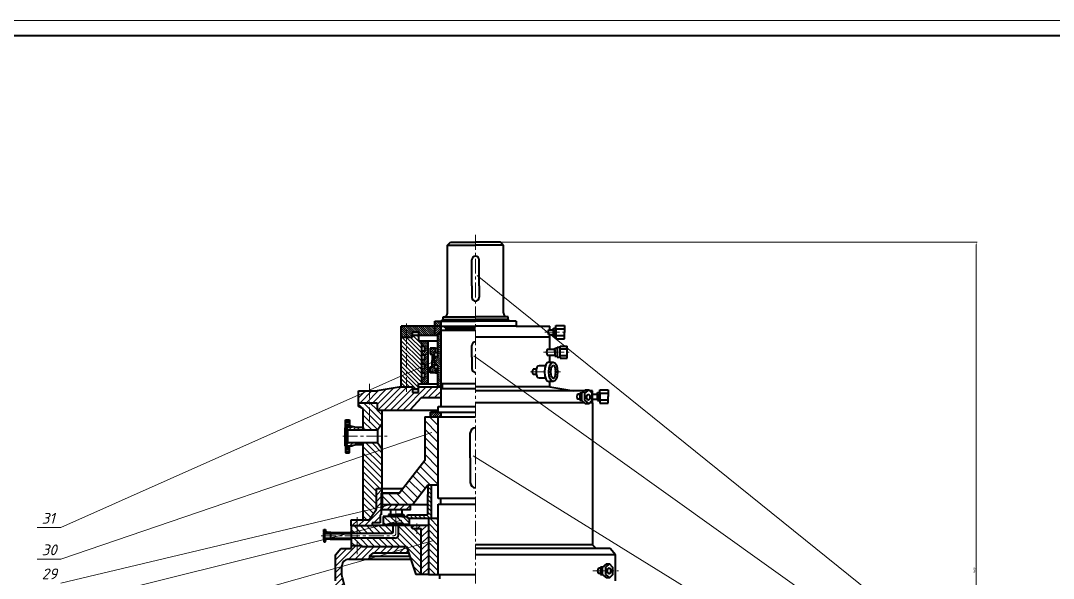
# Model space of a CAD drawing. Header units: millimetres. Extents: x 2879 to 23223, y -3142 to 6314.
# Drawn here: x 4223 to 6426, y 5124 to 6314 of the extents above; entities that cross this region are included whole.
import ezdxf

# ---------------------------------------------------------------- set-up
doc = ezdxf.new("R2010")
doc.units = ezdxf.units.MM
doc.linetypes.add('осевая', pattern=[50.8, 31.75, -6.35, 6.35, -6.35])
doc.layers.get('0').update_dxf_attribs({"lineweight": 40})
doc.layers.add('Оси', color=7, linetype='осевая', lineweight=20)
doc.layers.add('штриховка', color=7, linetype='Continuous', lineweight=20)
doc.styles.add('ADRF1', font='isocpeur.ttf', dxfattribs={"oblique": 15})
doc.styles.add('Размеры', font='isocpeur.ttf', dxfattribs={"oblique": 15})
doc.dimstyles.new('гост', dxfattribs={"dimtxt": 4, "dimasz": 5, "dimexe": 2, "dimexo": 0, "dimgap": 2, "dimtad": 1, "dimtoh": 1, "dimdec": 1, "dimlfac": 10, "dimtxsty": 'ADRF1', "dimcen": 2.5, "dimadec": 0, "dimazin": 0, "dimtfac": 1, "dimtdec": 1, "dimtmove": 0, "dimatfit": 3, "dimfxl": 1, "dimlwd": 20, "dimlwe": 20, "dimarcsym": 0})
pattern_1 = [(45, (1026.5905, 101.729), (-2.245064, 2.245064), [])]
pattern_2 = [(135, (1026.5905, 101.729), (-2.245064, -2.245064), [])]
pattern_3 = [(46, (1026.5905, 101.729), (-2.2839039, 2.2055403), [])]
pattern_4 = [(135, (1026.59, 0), (-6.735192, -6.735192), [])]
pattern_5 = [(45, (1026.59, 0), (-6.735192, 6.735192), [])]
pattern_6 = [(135, (1026.5905, 0), (-4.490128, -4.490128), [])]

# ---------------------------------------------------------------- blocks, each defined once
blk = doc.blocks.new('*D4')
at = {"layer": 'Defpoints', "color": 0, "transparency": 16777216}
for p in [(5193, 5841.2), (6261.2, 5841.2), (5787.6, 4440.7)]:
    blk.add_point(p, dxfattribs=at)
at = {"layer": 'штриховка', "color": 0, "linetype": 'Continuous', "lineweight": 20, "transparency": 16777216}
for p, q in [((5193, 5841.2), (6263.2, 5841.2)), ((6261.2, 4445.7), (6261.2, 5836.2)), ((5787.6, 4440.7), (6263.2, 4440.7))]:
    blk.add_line(p, q, dxfattribs=at)
at = {"layer": 'штриховка', "color": 0, "transparency": 16777216}
for points in [[(6260.4, 5836.2), (6262, 5836.2), (6261.2, 5841.2)], [(6260.4, 4445.7), (6262, 4445.7), (6261.2, 4440.7)]]:
    blk.add_solid(points, dxfattribs=at)
at = {"layer": 'штриховка', "color": 0, "transparency": 16777216, "insert": (6257.2, 5140.9), "char_height": 4, "attachment_point": 5, "rotation": 90, "style": 'ADRF1'}
blk.add_mtext('1400', dxfattribs=at)

msp = doc.modelspace()

# ---------------------------------------------------------------- hatches: boundary and pattern name
h = msp.add_hatch(color=256)
h.dxf.hatch_style = 1
h.paths.add_polyline_path([(5071.281, 5642.757), (5071.281, 5650.27), (5058.615, 5650.27), (5058.615, 5642.757)])
h.paths.add_polyline_path([(5058.615, 5528.169), (5058.615, 5520.656), (5071.281, 5520.656), (5071.281, 5528.169)])
at = {"layer": 'штриховка'}
h = msp.add_hatch(dxfattribs=at)
h.set_pattern_fill('ANSI31', color=256, angle=90)
h.set_pattern_definition(pattern_2)
h.paths.add_polyline_path([(5058.615, 5638.463), (5058.615, 5650.27), (5071.281, 5650.27), (5071.281, 5642.757), (5106.306, 5642.757), (5106.306, 5662.277), (5034.435, 5662.277), (5034.435, 5638.463)])
h = msp.add_hatch(dxfattribs=at)
h.set_pattern_fill('ANSI31', color=256, angle=90)
h.set_pattern_definition(pattern_2)
h.paths.add_polyline_path([(5119.582, 5672.532), (5106.306, 5672.532), (5106.306, 5662.277), (5119.582, 5662.277)])
h = msp.add_hatch(dxfattribs=at)
h.set_pattern_fill('ANSI31', color=256)
h.set_pattern_definition(pattern_1)
h.paths.add_polyline_path([(5119.582, 5662.277), (5106.306, 5662.277), (5106.306, 5642.757), (5112.804, 5642.757), (5112.804, 5645.016), (5119.582, 5650.334), (5119.582, 5653.29)])
h = msp.add_hatch(dxfattribs=at)
h.set_pattern_fill('ANSI31', color=256, scale=2, angle=90)
h.set_pattern_definition([(135, (1026.5905, 101.729), (-4.490128, -4.490128), [])])
h.paths.add_polyline_path([(5034.435, 5532.463), (5058.615, 5532.463), (5058.615, 5528.169), (5071.281, 5528.169), (5071.281, 5532.463), (5071.281, 5539.29), (5077.435, 5539.29), (5077.435, 5630.929), (5071.281, 5630.929), (5071.281, 5638.463), (5071.281, 5642.757), (5058.615, 5642.757), (5058.615, 5638.463), (5034.435, 5638.463)])
h = msp.add_hatch(dxfattribs=at)
h.set_pattern_fill('ANSI31', color=256, angle=90)
h.set_pattern_definition(pattern_2)
h.paths.add_polyline_path([(5119.582, 5645.016), (5112.804, 5645.016), (5112.804, 5597.657), (5105.516, 5597.657), (5105.516, 5588.74), (5105.516, 5579.822), (5112.804, 5579.822), (5112.804, 5532.463), (5119.582, 5532.463), (5119.561, 5539.29), (5119.582, 5539.29)])
h = msp.add_hatch(dxfattribs=at)
h.set_pattern_fill('ANSI31', color=256, angle=1)
h.set_pattern_definition(pattern_3)
h.paths.add_polyline_path([(5085.034, 5618.79), (5085.034, 5609.547), (5077.435, 5609.547), (5077.435, 5600.557), (5085.034, 5600.557), (5085.034, 5591.313), (5077.435, 5591.313), (5077.435, 5581.108), (5085.034, 5581.108), (5085.034, 5571.865), (5077.435, 5571.865), (5077.435, 5562.017), (5085.034, 5562.017), (5085.034, 5552.774), (5077.435, 5552.774), (5077.435, 5539.29), (5091.271, 5539.29), (5091.271, 5630.929), (5077.435, 5630.929), (5077.435, 5618.79)])
h = msp.add_hatch(dxfattribs=at)
h.set_pattern_fill('ANSI31', color=256, angle=1)
h.set_pattern_definition(pattern_3)
h.paths.add_polyline_path([(5105.516, 5605.887), (5107.372, 5605.887), (5107.372, 5615.102), (5095.996, 5615.102), (5095.996, 5602.245), (5100.818, 5602.245), (5100.818, 5588.74), (5100.818, 5575.235), (5095.996, 5575.235), (5095.996, 5562.378), (5107.372, 5562.378), (5107.372, 5571.593), (5105.516, 5571.593), (5105.516, 5579.822), (5105.516, 5588.74)])
h = msp.add_hatch(dxfattribs=at)
h.set_pattern_fill('ANSI31', color=256, scale=3)
h.paths.add_polyline_path([(5077.116, 5509.224), (5119.582, 5509.224), (5119.582, 5532.463), (5071.281, 5532.463), (5071.281, 5520.656), (5058.615, 5520.656), (5058.615, 5532.463), (5034.435, 5532.463), (4983.386, 5523.963), (4967.096, 5523.963), (4967.096, 5498.963), (4982.871, 5498.963), (4982.871, 5492.204), (4982.871, 5483.209), (5052.745, 5483.209)])
h.paths.add_polyline_path([(4967.096, 5523.963), (4962.778, 5523.963), (4943.435, 5515.36), (4943.435, 5498.963), (4961.576, 5498.963), (4967.096, 5498.963)])
h.paths.add_polyline_path([(4962.778, 5523.963), (4943.435, 5523.963), (4943.435, 5515.36)], flags=17)
h = msp.add_hatch(dxfattribs=at)
h.set_pattern_fill('ANSI31', color=256, scale=3, angle=90)
h.paths.add_polyline_path([(4994.042, 5399.508), (4953.609, 5385.716), (4953.609, 5267.365), (4981.626, 5274.008), (4981.626, 5315.893), (4994.042, 5315.893)])
h.paths.add_polyline_path([(4981.626, 5272.076), (4981.626, 5274.008), (4953.609, 5267.365), (4953.609, 5249.506), (4966.257, 5249.506)])
h.paths.add_polyline_path([(4983.641, 5413.769), (4953.609, 5413.769), (4953.604, 5413.769), (4953.609, 5408.882), (4953.609, 5385.716), (4994.042, 5399.508), (4994.042, 5399.551)])
h.paths.add_polyline_path([(4994.042, 5455.193), (4994.042, 5483.209), (4982.871, 5483.209), (4982.871, 5492.204), (4982.871, 5498.963), (4961.576, 5498.963), (4943.435, 5498.963), (4943.435, 5490.75), (4953.609, 5486.046), (4953.609, 5445.787), (4953.609, 5440.907), (4983.592, 5440.907)])
h = msp.add_hatch(dxfattribs=at)
h.set_pattern_fill('ANSI31', color=256, scale=4, angle=90)
h.set_pattern_definition([(135, (1026.59, 0), (-8.980256, -8.980256), [])])
h.paths.add_polyline_path([(5091.446, 5322.778), (5101.902, 5322.778), (5113.607, 5322.778), (5113.607, 5468.614), (5084.946, 5468.614), (5084.946, 5381.458), (5080.848, 5381.458), (5080.848, 5375.714), (5084.946, 5375.714), (5030.092, 5305.157), (4994.042, 5305.157), (4994.042, 5281.647), (5059.469, 5281.647)])
h = msp.add_hatch(dxfattribs=at)
h.set_pattern_fill('ANSI31', color=256)
h.set_pattern_definition(pattern_1)
h.paths.add_polyline_path([(5113.607, 5468.614), (5119.885, 5468.614), (5119.885, 5478.615), (5097.084, 5478.615), (5097.084, 5468.614)])
h = msp.add_hatch(dxfattribs=at)
h.set_pattern_fill('ANSI31', color=256, scale=2)
h.set_pattern_definition([(45, (1026.5905, 0), (-4.490128, 4.490128), [])])
h.paths.add_polyline_path([(4953.609, 5443.347), (4952.078, 5445.787), (4951.667, 5445.787), (4938.07, 5445.787), (4930.821, 5447.729), (4914.762, 5447.729), (4914.762, 5445.204), (4917.87, 5445.204), (4917.87, 5442.873), (4920.589, 5442.873), (4920.589, 5440.931), (4953.609, 5440.907)])
h.paths.add_polyline_path([(4953.608, 5410.421), (4953.604, 5413.769), (4920.589, 5413.738), (4920.589, 5411.796), (4917.87, 5411.796), (4917.87, 5409.465), (4914.762, 5409.465), (4914.762, 5406.94), (4930.821, 5406.94), (4938.07, 5408.882), (4952.292, 5408.882)])
h.paths.add_polyline_path([(4924.28, 5405.969), (4915.733, 5405.969), (4915.733, 5402.667), (4924.28, 5402.667)])
h.paths.add_polyline_path([(4924.28, 5395.674), (4915.733, 5395.674), (4915.733, 5392.372), (4924.28, 5392.372)])
h.paths.add_polyline_path([(4930.821, 5406.94), (4914.762, 5406.94), (4915.733, 5405.969), (4927.197, 5405.969)])
h.paths.add_polyline_path([(4927.197, 5448.7), (4915.733, 5448.7), (4914.762, 5447.729), (4930.821, 5447.729)])
h.paths.add_polyline_path([(4924.28, 5452.002), (4915.733, 5452.002), (4915.733, 5449.059), (4916.092, 5448.7), (4924.28, 5448.7)])
h.paths.add_polyline_path([(4924.28, 5462.297), (4915.733, 5462.297), (4915.733, 5459.387), (4916.126, 5458.995), (4924.28, 5458.995)])
h = msp.add_hatch(dxfattribs=at)
h.set_pattern_fill('ANSI31', color=256, scale=3)
h.set_pattern_definition(pattern_5)
h.paths.add_polyline_path([(4989.921, 5259.59), (4991.97, 5259.59), (4991.97, 5306.609), (4994.042, 5306.609), (4994.042, 5315.893), (4981.626, 5315.893), (4981.626, 5272.076), (4966.257, 5249.506), (4940.646, 5249.506), (4940.646, 5236.266), (4946.747, 5236.266), (4972.279, 5236.266), (4972.279, 5242.941), (4989.921, 5242.941)])
h.paths.add_polyline_path([(4940.646, 5249.506), (4927.893, 5249.506), (4927.893, 5236.266), (4940.646, 5236.266)])
h = msp.add_hatch(dxfattribs=at)
h.set_pattern_fill('ANSI31', color=256, scale=2, angle=90)
h.set_pattern_definition(pattern_6)
h.paths.add_polyline_path([(5091.446, 5259.514), (5047.942, 5259.514), (5047.942, 5252.599), (5099.15, 5252.599), (5099.15, 5322.778), (5091.446, 5322.778), (5091.446, 5303.293)])
h = msp.add_hatch(dxfattribs=at)
h.set_pattern_fill('ANSI31', color=256, scale=3)
h.set_pattern_definition(pattern_5)
h.paths.add_polyline_path([(5053.44, 5270.254), (5053.44, 5281.647), (4994.042, 5281.647), (4994.042, 5270.254)])
h = msp.add_hatch(dxfattribs=at)
h.set_pattern_fill('ANSI31', color=256, scale=3, angle=90)
h.set_pattern_definition(pattern_4)
h.paths.add_polyline_path([(5051.345, 5252.599), (5047.942, 5252.599), (5047.942, 5256.336), (5039.812, 5256.336), (5035.945, 5256.336), (5023.741, 5256.336), (5011.538, 5256.336), (5007.67, 5256.336), (4996.138, 5256.336), (4996.138, 5239.209), (5011.176, 5239.209), (5011.176, 5241.045), (5023.741, 5241.045), (5036.306, 5241.045), (5036.306, 5239.209), (5051.345, 5239.209)])
h = msp.add_hatch(dxfattribs=at)
h.set_pattern_fill('ANSI31', color=256, scale=3, angle=90)
h.set_pattern_definition(pattern_4)
h.paths.add_polyline_path([(5113.607, 5252.599), (5099.15, 5252.599), (5092.557, 5252.599), (5092.557, 5132.599), (5113.607, 5132.599)])
h = msp.add_hatch(dxfattribs=at)
h.set_pattern_fill('ANSI31', color=256)
h.set_pattern_definition([(45, (1026.5905, 0), (-2.245064, 2.245064), [])])
h.paths.add_polyline_path([(4875.359, 5222.94), (4869.256, 5222.94), (4869.256, 5221.981), (4870.437, 5221.981), (4870.437, 5221.095), (4871.471, 5221.095), (4871.471, 5220.357), (4883.699, 5220.348), (4883.279, 5222.202), (4878.113, 5222.202)])
h.paths.add_polyline_path([(4872.873, 5224.564), (4869.625, 5224.564), (4869.625, 5223.446), (4869.762, 5223.309), (4872.873, 5223.309)])
h.paths.add_polyline_path([(4872.873, 5228.476), (4869.625, 5228.476), (4869.625, 5227.37), (4869.775, 5227.221), (4872.873, 5227.221)])
h.paths.add_polyline_path([(4873.981, 5223.309), (4869.625, 5223.309), (4869.256, 5222.94), (4875.359, 5222.94)])
h.paths.add_polyline_path([(4883.639, 5210.036), (4871.471, 5210.025), (4871.471, 5209.287), (4870.437, 5209.287), (4870.437, 5208.401), (4869.256, 5208.401), (4869.256, 5207.442), (4875.359, 5207.442), (4878.113, 5208.18), (4883.279, 5208.18)])
h.paths.add_polyline_path([(4875.359, 5207.442), (4869.256, 5207.442), (4869.625, 5207.073), (4873.981, 5207.073)])
h.paths.add_polyline_path([(4872.873, 5207.073), (4869.625, 5207.073), (4869.625, 5205.818), (4872.873, 5205.818)])
h.paths.add_polyline_path([(4872.873, 5203.161), (4869.625, 5203.161), (4869.625, 5201.906), (4872.873, 5201.906)])
h = msp.add_hatch(color=256, dxfattribs=at)
h.dxf.hatch_style = 1
h.paths.add_polyline_path([(4884.017, 5222.202), (4883.279, 5222.202), (4883.699, 5220.348), (4884.017, 5220.348)])
h.paths.add_polyline_path([(4884.017, 5210.036), (4883.639, 5210.036), (4883.279, 5208.18), (4884.017, 5208.18)])
h.paths.add_polyline_path([(4927.893, 5223.249), (4927.183, 5222.202), (4927.893, 5221.326)])
h.paths.add_polyline_path([(4927.893, 5208.884), (4927.418, 5208.18), (4927.893, 5207.398)])
h = msp.add_hatch(dxfattribs=at)
h.set_pattern_fill('ANSI31', color=256, scale=2, angle=90)
h.set_pattern_definition(pattern_6)
h.paths.add_polyline_path([(4927.893, 5221.326), (4927.183, 5222.202), (4884.017, 5222.202), (4884.017, 5221.095), (4884.017, 5220.348), (4927.893, 5220.348)])
h.paths.add_polyline_path([(4927.893, 5210.036), (4884.017, 5210.036), (4884.017, 5208.18), (4927.418, 5208.18), (4927.893, 5208.884)])
h = msp.add_hatch(dxfattribs=at)
h.set_pattern_fill('ANSI31', color=256, scale=3, angle=90)
edge = h.paths.add_edge_path()
edge.add_line((5077.372, 5230.781), (5058.43, 5230.781))
edge.add_line((5058.43, 5230.781), (5058.43, 5232.365))
edge.add_line((5058.43, 5232.365), (5056.751, 5232.365))
edge.add_line((5056.751, 5232.365), (5056.751, 5237.908))
edge.add_line((5056.751, 5237.908), (5053.44, 5237.908))
edge.add_line((5053.44, 5237.908), (5028.776, 5237.908))
edge.add_line((5028.776, 5237.908), (5028.776, 5217.036))
edge.add_arc((5021.776, 5217.036), 7, -90, 0, ccw=False)
edge.add_line((5021.776, 5210.036), (4940.646, 5210.036))
edge.add_line((4940.646, 5210.036), (4940.646, 5194.144))
edge.add_line((4940.646, 5194.144), (4950.57, 5194.144))
edge.add_line((4950.57, 5194.144), (4950.57, 5192.45))
edge.add_line((4950.57, 5192.45), (5045.624, 5192.45))
edge.add_line((5045.624, 5192.45), (5046.715, 5189.21))
edge.add_line((5046.715, 5189.21), (5077.372, 5197.88))
edge.add_line((5077.372, 5197.88), (5077.372, 5230.781))
h.paths.add_polyline_path([(5077.372, 5197.88), (5046.715, 5189.21), (5065.784, 5132.599), (5077.372, 5132.599)])
h.paths.add_polyline_path([(4940.646, 5210.036), (4927.893, 5210.036), (4927.893, 5194.144), (4940.646, 5194.144)])
h.paths.add_polyline_path([(4940.646, 5236.266), (4927.893, 5236.266), (4927.893, 5221.799), (4940.646, 5224.971)])
edge = h.paths.add_edge_path(flags=17)
edge.add_line((5017.565, 5237.908), (4992.662, 5237.908))
edge.add_line((4992.662, 5237.908), (4940.646, 5224.971))
edge.add_line((4940.646, 5224.971), (4940.646, 5220.348))
edge.add_line((4940.646, 5220.348), (5014.565, 5220.348))
edge.add_arc((5014.565, 5223.348), 3, 270, 360)
edge.add_line((5017.565, 5223.348), (5017.565, 5237.908))
h.paths.add_polyline_path([(4992.662, 5237.908), (4972.279, 5237.908), (4972.279, 5236.266), (4946.747, 5236.266), (4940.646, 5236.266), (4940.646, 5224.971)], flags=16)
h.paths.add_polyline_path([(4940.646, 5224.971), (4927.893, 5221.799), (4927.893, 5220.348), (4940.646, 5220.348)])
h = msp.add_hatch(dxfattribs=at)
h.set_pattern_fill('ANSI31', color=256, scale=3)
h.paths.add_polyline_path([(5092.557, 5237.908), (5056.751, 5237.908), (5056.751, 5232.365), (5058.43, 5232.365), (5058.43, 5230.781), (5077.372, 5230.781), (5077.372, 5197.88), (5092.557, 5202.175)])
h.paths.add_polyline_path([(5092.557, 5202.175), (5077.372, 5197.88), (5077.372, 5132.599), (5083.659, 5132.599), (5092.557, 5132.599)])
h = msp.add_hatch(dxfattribs=at)
h.set_pattern_fill('ANSI31', color=256, scale=3)
h.paths.add_polyline_path([(5046.715, 5189.21), (5045.624, 5192.45), (4950.57, 5192.45), (4950.57, 5194.144), (4927.893, 5194.144), (4927.893, 5188.234), (4905.681, 5188.234), (4894.435, 5174.671), (4894.435, 5146.146), (4907.84, 5149.937), (4907.84, 5151.093, -0.41421356), (4921.84, 5165.093), (4952.916, 5165.093), (4961.433, 5165.093), (4966.576, 5166.547), (4966.576, 5171.787), (4975.452, 5179.12), (5011.034, 5179.12)])
h.paths.add_polyline_path([(5046.715, 5189.21), (5011.034, 5179.12), (5050.114, 5179.12)])
edge = h.paths.add_edge_path()
edge.add_spline(control_points=[(4913.186, 5108.795), (4911.404, 5116.368), (4907.84, 5123.734), (4907.84, 5131.513)], knot_values=[0, 0, 0, 0, 23.33829292, 23.33829292, 23.33829292, 23.33829292], degree=3, periodic=0)
edge.add_line((4907.84, 5131.513), (4907.84, 5149.937))
edge.add_line((4907.84, 5149.937), (4894.435, 5146.146))
edge.add_line((4894.435, 5146.146), (4894.435, 5119.234))
edge.add_line((4894.435, 5119.234), (4894.435, 5097.632))
edge.add_line((4894.435, 5097.632), (4904.239, 5097.632))
edge.add_line((4904.239, 5097.632), (4904.239, 5086.181))
edge.add_line((4904.239, 5086.181), (4894.435, 5086.181))
edge.add_line((4894.435, 5086.181), (4894.435, 5075.311))
edge.add_line((4894.435, 5075.311), (4904.239, 5075.311))
edge.add_line((4904.239, 5075.311), (4904.239, 5063.86))
edge.add_line((4904.239, 5063.86), (4894.435, 5063.86))
edge.add_line((4894.435, 5063.86), (4894.435, 5053.507))
edge.add_line((4894.435, 5053.507), (4904.239, 5053.507))
edge.add_line((4904.239, 5053.507), (4904.239, 5042.055))
edge.add_line((4904.239, 5042.055), (4894.435, 5042.055))
edge.add_line((4894.435, 5042.055), (4894.435, 5030.203))
edge.add_line((4894.435, 5030.203), (4904.239, 5030.203))
edge.add_line((4904.239, 5030.203), (4904.239, 5018.751))
edge.add_line((4904.239, 5018.751), (4894.435, 5018.751))
edge.add_line((4894.435, 5018.751), (4894.435, 5005.955))
edge.add_line((4894.435, 5005.955), (4904.239, 5005.955))
edge.add_line((4904.239, 5005.955), (4904.239, 4994.503))
edge.add_line((4904.239, 4994.503), (4894.435, 4991.743))
edge.add_line((4894.435, 4991.743), (4894.435, 4982.104))
edge.add_line((4894.435, 4982.104), (4904.239, 4982.104))
edge.add_line((4904.239, 4982.104), (4904.239, 4970.653))
edge.add_line((4904.239, 4970.653), (4894.435, 4970.653))
edge.add_line((4894.435, 4970.653), (4894.435, 4960.639))
edge.add_line((4894.435, 4960.639), (4904.239, 4960.639))
edge.add_line((4904.239, 4960.639), (4904.239, 4949.187))
edge.add_line((4904.239, 4949.187), (4894.435, 4949.187))
edge.add_line((4894.435, 4949.187), (4894.435, 4937.981))
edge.add_line((4894.435, 4937.981), (4904.239, 4937.981))
edge.add_line((4904.239, 4937.981), (4904.239, 4926.529))
edge.add_line((4904.239, 4926.529), (4894.435, 4926.529))
edge.add_line((4894.435, 4926.529), (4894.435, 4917.07))
edge.add_line((4894.435, 4917.07), (4904.239, 4917.07))
edge.add_line((4904.239, 4917.07), (4904.239, 4905.619))
edge.add_line((4904.239, 4905.619), (4894.435, 4905.619))
edge.add_line((4894.435, 4905.619), (4894.435, 4899.226))
edge.add_line((4894.435, 4899.226), (4913.186, 4903.254))
edge.add_line((4913.186, 4903.254), (4913.186, 5108.795))
h.paths.add_polyline_path([(4904.239, 4994.503), (4894.435, 4994.503), (4894.435, 4991.743)], flags=17)
h.paths.add_polyline_path([(4868.137, 4890.234), (4852.568, 4890.234), (4848.997, 4889.467), (4848.997, 4836.024), (4868.137, 4836.024)])
h.paths.add_polyline_path([(4912.096, 4873.848), (4913.186, 4873.848), (4913.186, 4903.254), (4894.435, 4899.226), (4894.435, 4894.234, -0.41421356), (4890.435, 4890.234), (4887.277, 4890.234), (4868.137, 4890.234), (4868.137, 4836.024), (4889.321, 4836.024), (4889.321, 4828.045), (4906.085, 4828.045), (4906.085, 4836.024), (4908.096, 4836.024), (4908.096, 4869.848, -0.41421356)])

# ---------------------------------------------------------------- linework, layer by layer
for p, q in [((8222.415, 6281.55), (3007.415, 6281.55)), ((5133.539, 5834.965), (5139.613, 5841.205)), ((5139.613, 5841.205), (5193.032, 5841.205)), ((5246.452, 5841.205), (5193.032, 5841.205)), ((5252.525, 5834.965), (5246.452, 5841.205)), ((5133.539, 5690.729), (5133.539, 5834.965)), ((5133.539, 5834.965), (5193.032, 5834.965)), ((5252.525, 5834.965), (5193.032, 5834.965)), ((5252.525, 5690.729), (5252.525, 5834.965)), ((5185.011, 5748.338), (5185.011, 5803.424)), ((5201.053, 5748.338), (5201.053, 5803.424)), ((5185.011, 5778.814), (5185.011, 5778.814)), ((5201.053, 5778.814), (5201.053, 5778.814)), ((5185.011, 5748.338), (5185.011, 5723.729)), ((5201.053, 5748.338), (5201.053, 5723.729)), ((5034.435, 5638.463), (5034.435, 5662.277)), ((5119.582, 5662.277), (5034.435, 5662.277)), ((5106.306, 5642.757), (5106.306, 5672.532)), ((5106.306, 5672.532), (5119.582, 5672.532)), ((5119.582, 5672.532), (5123.649, 5676.611)), ((5119.582, 5662.277), (5119.582, 5672.532)), ((5119.582, 5672.532), (5193.032, 5672.532)), ((5119.582, 5653.29), (5119.582, 5662.277)), ((5119.582, 5662.277), (5193.032, 5662.277)), ((5123.649, 5676.611), (5123.649, 5681.729)), ((5123.649, 5681.729), (5193.032, 5681.729)), ((5123.649, 5676.611), (5193.032, 5676.611)), ((5124.29, 5662.277), (5129.563, 5658.152)), ((5262.415, 5681.729), (5193.032, 5681.729)), ((5262.415, 5676.611), (5193.032, 5676.611)), ((5266.482, 5672.532), (5193.032, 5672.532)), ((5279.758, 5662.277), (5193.032, 5662.277)), ((5262.415, 5676.611), (5262.415, 5681.729)), ((5266.482, 5672.532), (5262.415, 5676.611)), ((5279.758, 5672.532), (5266.482, 5672.532)), ((5279.758, 5672.532), (5279.758, 5662.277)), ((5279.758, 5662.277), (5351.63, 5662.277)), ((5351.63, 5654.526), (5351.63, 5662.277)), ((5364.531, 5649.389), (5364.531, 5663.53)), ((5364.531, 5663.53), (5382.543, 5663.53)), ((5382.543, 5663.53), (5382.543, 5649.389)), ((5058.615, 5638.463), (5058.615, 5650.27)), ((5058.615, 5650.27), (5071.281, 5650.27)), ((5058.615, 5642.757), (5071.281, 5642.757)), ((5071.281, 5650.27), (5071.281, 5638.463)), ((5071.281, 5642.757), (5112.804, 5642.757)), ((5112.804, 5645.016), (5119.582, 5650.334)), ((5112.804, 5645.016), (5119.582, 5645.016)), ((5112.804, 5597.657), (5112.804, 5645.016)), ((5119.582, 5539.29), (5119.582, 5653.29)), ((5119.582, 5653.29), (5193.032, 5653.29)), ((5129.563, 5658.152), (5129.563, 5653.29)), ((5129.563, 5658.152), (5193.032, 5658.152)), ((5349.022, 5654.526), (5359.67, 5654.526)), ((5349.022, 5644.252), (5359.67, 5644.252)), ((5351.63, 5638.463), (5351.63, 5644.252)), ((5359.67, 5649.389), (5359.67, 5657.956)), ((5359.67, 5657.956), (5364.531, 5657.956)), ((5359.67, 5654.526), (5359.67, 5649.389)), ((5359.67, 5644.252), (5359.67, 5649.389)), ((5359.67, 5649.389), (5359.67, 5640.822)), ((5359.67, 5640.822), (5364.531, 5640.822)), ((5364.531, 5657.956), (5364.531, 5649.389)), ((5364.531, 5656.46), (5382.543, 5656.46)), ((5364.531, 5640.822), (5364.531, 5649.389)), ((5364.531, 5649.389), (5364.531, 5635.248)), ((5364.531, 5642.319), (5382.543, 5642.319)), ((5382.543, 5635.248), (5382.543, 5649.389)), ((5034.435, 5532.463), (5034.435, 5638.463)), ((5034.435, 5638.463), (5058.615, 5638.463)), ((5071.281, 5638.463), (5071.281, 5630.929)), ((5071.281, 5630.929), (5077.435, 5630.929)), ((5077.435, 5630.929), (5077.435, 5539.29)), ((5077.435, 5630.929), (5112.804, 5630.929)), ((5085.034, 5618.79), (5077.435, 5618.79)), ((5085.034, 5609.547), (5085.034, 5618.79)), ((5091.271, 5630.929), (5091.271, 5539.29)), ((5185.011, 5596.29), (5185.011, 5620.9)), ((5351.63, 5638.463), (5193.032, 5638.463)), ((5351.63, 5613.187), (5351.63, 5638.463)), ((5364.531, 5635.248), (5382.543, 5635.248)), ((5373.358, 5617.18), (5373.358, 5619.405)), ((5373.358, 5619.405), (5388.257, 5619.405)), ((5388.257, 5594.124), (5388.257, 5619.405)), ((5077.435, 5609.547), (5085.034, 5609.547)), ((5085.034, 5600.557), (5077.435, 5600.557)), ((5085.034, 5591.313), (5085.034, 5600.557)), ((5107.372, 5615.102), (5095.996, 5615.102)), ((5095.996, 5615.102), (5095.996, 5602.245)), ((5095.996, 5602.245), (5100.818, 5602.245)), ((5100.818, 5602.245), (5100.818, 5588.74)), ((5105.516, 5588.74), (5105.516, 5605.887)), ((5105.516, 5605.887), (5112.804, 5605.887)), ((5105.516, 5588.74), (5105.516, 5597.657)), ((5105.516, 5597.657), (5112.804, 5597.657)), ((5107.372, 5605.887), (5107.372, 5615.102)), ((5107.372, 5615.102), (5112.804, 5615.102)), ((5185.011, 5596.29), (5185.011, 5596.29)), ((5185.011, 5596.29), (5185.011, 5571.681)), ((5346.118, 5613.187), (5362.278, 5613.187)), ((5346.118, 5600.342), (5362.278, 5600.342)), ((5351.63, 5585.569), (5351.63, 5600.342)), ((5362.278, 5606.765), (5362.278, 5615.332)), ((5362.278, 5615.332), (5367.139, 5615.332)), ((5362.278, 5611.902), (5362.278, 5606.765)), ((5362.278, 5606.765), (5362.278, 5598.197)), ((5362.278, 5598.197), (5367.139, 5598.197)), ((5367.139, 5615.332), (5367.139, 5617.18)), ((5367.139, 5617.18), (5373.358, 5617.18)), ((5367.139, 5615.332), (5367.139, 5598.197)), ((5367.139, 5598.197), (5367.139, 5596.349)), ((5367.139, 5596.349), (5373.358, 5596.349)), ((5373.358, 5596.349), (5373.358, 5617.18)), ((5373.358, 5613.679), (5388.257, 5613.679)), ((5373.358, 5599.85), (5388.257, 5599.85)), ((5373.358, 5596.349), (5373.358, 5594.124)), ((5077.435, 5591.313), (5085.034, 5591.313)), ((5085.034, 5581.108), (5077.435, 5581.108)), ((5085.034, 5571.865), (5085.034, 5581.108)), ((5095.996, 5562.378), (5095.996, 5575.235)), ((5095.996, 5575.235), (5100.818, 5575.235)), ((5100.818, 5575.235), (5100.818, 5588.74)), ((5105.516, 5588.74), (5105.516, 5579.822)), ((5105.516, 5588.74), (5105.516, 5579.822)), ((5105.516, 5579.822), (5112.804, 5579.822)), ((5105.516, 5571.593), (5105.516, 5579.822)), ((5112.804, 5532.463), (5112.804, 5579.822)), ((5342.001, 5577.748), (5328.891, 5577.748)), ((5349.353, 5585.569), (5358.777, 5585.569)), ((5373.358, 5594.124), (5388.257, 5594.124)), ((5077.435, 5571.865), (5085.034, 5571.865)), ((5085.034, 5562.017), (5077.435, 5562.017)), ((5077.435, 5552.774), (5085.034, 5552.774)), ((5085.034, 5552.774), (5085.034, 5562.017)), ((5107.372, 5562.378), (5095.996, 5562.378)), ((5105.516, 5571.593), (5112.804, 5571.593)), ((5107.372, 5571.593), (5107.372, 5562.378)), ((5107.372, 5562.378), (5112.804, 5562.378)), ((5322.791, 5570.205), (5316.184, 5570.205)), ((5322.791, 5559.152), (5316.184, 5559.152)), ((5034.435, 5532.463), (4983.386, 5523.963)), ((5034.435, 5532.463), (5058.615, 5532.463)), ((5058.615, 5532.463), (5058.615, 5520.656)), ((5071.281, 5532.463), (5071.281, 5539.29)), ((5071.281, 5539.29), (5077.435, 5539.29)), ((5071.281, 5520.656), (5071.281, 5532.463)), ((5071.281, 5532.463), (5119.582, 5532.463)), ((5077.435, 5539.29), (5112.804, 5539.29)), ((5119.582, 5532.463), (5119.561, 5539.29)), ((5193.032, 5539.29), (5119.582, 5539.29)), ((5119.582, 5490.978), (5119.582, 5532.463)), ((5122.698, 5529.381), (5122.698, 5539.29)), ((5351.63, 5532.463), (5193.032, 5532.463)), ((5328.891, 5551.609), (5342.001, 5551.609)), ((5358.777, 5543.788), (5349.353, 5543.788)), ((5351.63, 5532.463), (5351.63, 5543.788)), ((5351.63, 5532.463), (5402.678, 5523.963)), ((4943.435, 5498.963), (4943.435, 5523.963)), ((4943.435, 5523.963), (4983.386, 5523.963)), ((5077.116, 5509.224), (5052.745, 5483.209)), ((5058.615, 5528.169), (5071.281, 5528.169)), ((5058.615, 5520.656), (5071.281, 5520.656)), ((5119.582, 5509.224), (5077.116, 5509.224)), ((5119.582, 5529.381), (5193.032, 5529.381)), ((5402.678, 5523.963), (5193.032, 5523.963)), ((5424.785, 5523.963), (5402.678, 5523.963)), ((5415.544, 5517.213), (5411.32, 5517.213)), ((5419.262, 5519.298), (5415.544, 5519.298)), ((5415.544, 5519.298), (5415.544, 5504.074)), ((5427.82, 5526.527), (5434.561, 5526.527)), ((5442.63, 5523.963), (5436.981, 5523.963)), ((5442.63, 5498.963), (5442.63, 5523.963)), ((5442.63, 5517.006), (5453.278, 5517.006)), ((5453.278, 5511.869), (5453.278, 5520.437)), ((5453.278, 5520.437), (5458.139, 5520.437)), ((5453.278, 5517.006), (5453.278, 5511.869)), ((5453.278, 5506.732), (5453.278, 5511.869)), ((5453.278, 5511.869), (5453.278, 5503.302)), ((5458.139, 5511.869), (5458.139, 5526.01)), ((5458.139, 5526.01), (5476.151, 5526.01)), ((5458.139, 5520.437), (5458.139, 5511.869)), ((5458.139, 5518.94), (5476.151, 5518.94)), ((5458.139, 5503.302), (5458.139, 5511.869)), ((5458.139, 5511.869), (5458.139, 5497.729)), ((5476.151, 5526.01), (5476.151, 5511.869)), ((5476.151, 5497.729), (5476.151, 5511.869)), ((4943.435, 5498.963), (4961.576, 5498.963)), ((4943.435, 5490.75), (4943.435, 5498.963)), ((4953.609, 5486.046), (4943.435, 5490.75)), ((4953.609, 5445.787), (4953.609, 5486.046)), ((4961.576, 5498.963), (4982.871, 5498.963)), ((4982.871, 5498.963), (4982.871, 5492.204)), ((4982.871, 5492.204), (4982.871, 5483.209)), ((5113.607, 5478.615), (5113.607, 5490.978)), ((5113.607, 5490.978), (5193.032, 5490.978)), ((5425.011, 5498.963), (5193.032, 5498.963)), ((5415.544, 5506.16), (5411.32, 5506.16)), ((5415.544, 5504.074), (5418.96, 5504.074)), ((5434.561, 5496.59), (5427.82, 5496.59)), ((5442.63, 5498.963), (5436.8, 5498.963)), ((5442.63, 5506.732), (5453.278, 5506.732)), ((5442.63, 5498.963), (5442.63, 5195.998)), ((5453.278, 5503.302), (5458.139, 5503.302)), ((5458.139, 5504.799), (5476.151, 5504.799)), ((5458.139, 5497.729), (5476.151, 5497.729)), ((4982.871, 5483.209), (5113.607, 5483.209)), ((4994.042, 5315.893), (4994.042, 5483.209)), ((5084.946, 5468.614), (5084.946, 5381.458)), ((5084.946, 5468.614), (5193.032, 5468.614)), ((5097.084, 5468.614), (5097.084, 5478.615)), ((5097.084, 5478.615), (5119.885, 5478.615)), ((5113.607, 5468.614), (5193.032, 5468.614)), ((5113.607, 5294.302), (5113.607, 5468.614)), ((5119.885, 5468.614), (5119.885, 5478.615)), ((5119.885, 5478.615), (5193.032, 5478.615)), ((4915.733, 5448.7), (4914.762, 5447.729)), ((4914.762, 5447.729), (4930.821, 5447.729)), ((4914.762, 5447.729), (4914.762, 5445.204)), ((4914.762, 5409.465), (4914.762, 5445.204)), ((4914.762, 5445.204), (4917.87, 5445.204)), ((4915.733, 5448.7), (4915.733, 5462.297)), ((4915.733, 5462.297), (4924.28, 5462.297)), ((4915.733, 5458.995), (4924.28, 5458.995)), ((4915.733, 5452.002), (4924.28, 5452.002)), ((4927.197, 5448.7), (4915.733, 5448.7)), ((4917.87, 5445.204), (4917.87, 5442.873)), ((4917.87, 5442.873), (4917.87, 5411.796)), ((4917.87, 5442.873), (4920.589, 5442.873)), ((4920.589, 5442.873), (4920.589, 5440.931)), ((4924.28, 5462.297), (4924.28, 5448.7)), ((4938.07, 5445.787), (4927.197, 5448.7)), ((4953.609, 5445.787), (4938.07, 5445.787)), ((4951.667, 5445.787), (4953.609, 5445.787)), ((4952.078, 5445.787), (4953.609, 5443.347)), ((4953.609, 5445.787), (4953.609, 5440.907)), ((4983.641, 5440.975), (4994.042, 5455.193)), ((4920.589, 5413.738), (4920.589, 5440.931)), ((4920.589, 5440.931), (4953.609, 5440.907)), ((4953.609, 5440.907), (4983.641, 5440.907)), ((4983.641, 5440.975), (4983.641, 5413.769)), ((5181.84, 5381.458), (5181.84, 5434.349)), ((4914.762, 5406.94), (4914.762, 5409.465)), ((4914.762, 5409.465), (4917.87, 5409.465)), ((4914.762, 5406.94), (4930.821, 5406.94)), ((4915.733, 5405.969), (4914.762, 5406.94)), ((4915.733, 5405.969), (4915.733, 5392.372)), ((4927.197, 5405.969), (4915.733, 5405.969)), ((4915.733, 5402.667), (4924.28, 5402.667)), ((4917.87, 5409.465), (4917.87, 5411.796)), ((4917.87, 5411.796), (4920.589, 5411.796)), ((4920.589, 5413.738), (4953.609, 5413.769)), ((4920.589, 5411.796), (4920.589, 5413.738)), ((4924.28, 5392.372), (4924.28, 5405.969)), ((4938.07, 5408.882), (4927.197, 5405.969)), ((4953.609, 5408.882), (4938.07, 5408.882)), ((4952.292, 5408.882), (4953.608, 5410.421)), ((4953.609, 5408.882), (4953.604, 5413.769)), ((4953.609, 5413.769), (4983.641, 5413.769)), ((4953.609, 5249.506), (4953.609, 5408.882)), ((4983.641, 5413.769), (4994.042, 5399.551)), ((4915.733, 5395.674), (4924.28, 5395.674)), ((4915.733, 5392.372), (4924.28, 5392.372)), ((5084.946, 5375.714), (5030.092, 5305.157)), ((5084.946, 5381.458), (5084.946, 5375.714)), ((5181.84, 5381.458), (5181.84, 5328.567)), ((4981.626, 5272.076), (4981.626, 5315.893)), ((4981.626, 5315.893), (4994.042, 5315.893)), ((4994.042, 5306.609), (4994.042, 5315.893)), ((4994.042, 5315.893), (5038.439, 5315.893)), ((5091.446, 5322.778), (5059.469, 5281.647)), ((5101.902, 5322.778), (5091.446, 5322.778)), ((5091.446, 5322.778), (5091.446, 5303.293)), ((5099.15, 5252.599), (5099.15, 5322.778)), ((5113.607, 5322.778), (5101.902, 5322.778)), ((4994.042, 5306.609), (4991.97, 5306.609)), ((4991.97, 5306.609), (4991.97, 5259.59)), ((4994.042, 5306.609), (5031.22, 5306.609)), ((5030.092, 5305.157), (4994.042, 5305.157)), ((4994.042, 5305.157), (4994.042, 5281.647)), ((5091.446, 5259.514), (5091.446, 5303.293)), ((5193.032, 5294.302), (5113.607, 5294.302)), ((5193.032, 5294.302), (5113.607, 5294.302)), ((5119.261, 5282.727), (5119.261, 5294.302)), ((4966.257, 5249.506), (4981.626, 5272.076)), ((4994.042, 5281.647), (5059.469, 5281.647)), ((5011.538, 5270.254), (5011.538, 5260.34)), ((5035.945, 5270.254), (5035.945, 5260.34)), ((5059.469, 5281.647), (5091.446, 5281.647)), ((5113.607, 5282.727), (5193.032, 5282.727)), ((5113.607, 5132.599), (5113.607, 5282.727)), ((4927.893, 5236.266), (4927.893, 5249.506)), ((4927.893, 5249.506), (4966.257, 5249.506)), ((4991.982, 5259.59), (4989.921, 5259.59)), ((4989.921, 5259.59), (4989.921, 5242.941)), ((5007.67, 5256.336), (4996.138, 5256.336)), ((4996.138, 5256.336), (4996.138, 5239.209)), ((5011.538, 5260.34), (5007.67, 5260.34)), ((5007.67, 5260.34), (5007.67, 5256.336)), ((5011.538, 5256.336), (5007.67, 5256.336)), ((5008.116, 5260.34), (5008.116, 5256.336)), ((5008.777, 5260.34), (5008.777, 5256.336)), ((5009.604, 5260.34), (5009.604, 5256.336)), ((5010.475, 5260.34), (5010.475, 5256.336)), ((5011.176, 5260.34), (5011.176, 5256.336)), ((5011.538, 5260.34), (5023.741, 5260.34)), ((5011.538, 5260.34), (5011.538, 5256.336)), ((5011.538, 5256.336), (5023.741, 5256.336)), ((5035.945, 5260.34), (5023.741, 5260.34)), ((5035.945, 5260.34), (5023.741, 5260.34)), ((5035.945, 5256.336), (5023.741, 5256.336)), ((5035.945, 5256.336), (5023.741, 5256.336)), ((5035.945, 5260.34), (5035.945, 5256.336)), ((5035.945, 5260.34), (5039.812, 5260.34)), ((5035.945, 5256.336), (5039.812, 5256.336)), ((5036.306, 5260.34), (5036.306, 5256.336)), ((5037.007, 5260.34), (5037.007, 5256.336)), ((5037.878, 5260.34), (5037.878, 5256.336)), ((5038.706, 5260.34), (5038.706, 5256.336)), ((5039.366, 5260.34), (5039.366, 5256.336)), ((5039.812, 5260.34), (5039.812, 5256.336)), ((5039.812, 5256.336), (5047.942, 5256.336)), ((5047.942, 5259.514), (5091.446, 5259.514)), ((5047.942, 5252.599), (5047.942, 5259.514)), ((5047.942, 5252.599), (5099.15, 5252.599)), ((5051.345, 5252.599), (5051.345, 5239.209)), ((5092.557, 5252.599), (5092.557, 5132.599)), ((5099.15, 5252.599), (5113.607, 5252.599)), ((4869.625, 5223.309), (4869.256, 5222.94)), ((4869.256, 5222.94), (4875.359, 5222.94)), ((4869.256, 5222.94), (4869.256, 5221.981)), ((4869.256, 5208.401), (4869.256, 5221.981)), ((4869.256, 5221.981), (4870.437, 5221.981)), ((4869.625, 5223.309), (4869.625, 5228.476)), ((4869.625, 5228.476), (4872.873, 5228.476)), ((4869.625, 5227.221), (4872.873, 5227.221)), ((4869.625, 5224.564), (4872.873, 5224.564)), ((4873.981, 5223.309), (4869.625, 5223.309)), ((4870.437, 5221.981), (4870.437, 5221.095)), ((4872.873, 5228.476), (4872.873, 5223.309)), ((4878.113, 5222.202), (4873.981, 5223.309)), ((4884.017, 5222.202), (4878.113, 5222.202)), ((4883.279, 5222.202), (4884.017, 5222.202)), ((4883.279, 5222.202), (4883.699, 5220.348)), ((4884.017, 5208.18), (4884.017, 5222.202)), ((4884.017, 5222.202), (4884.017, 5221.095)), ((4884.017, 5222.202), (4927.183, 5222.202)), ((4927.183, 5222.202), (4927.893, 5223.249)), ((4927.893, 5221.326), (4927.183, 5222.202)), ((4946.747, 5236.266), (4927.893, 5236.266)), ((4927.893, 5236.266), (4927.893, 5194.144)), ((4972.279, 5236.266), (4946.747, 5236.266)), ((4989.921, 5242.941), (4972.279, 5242.941)), ((4972.279, 5242.941), (4972.279, 5236.266)), ((4972.279, 5237.908), (5053.44, 5237.908)), ((4996.138, 5239.209), (5023.741, 5239.209)), ((5011.176, 5241.045), (5011.176, 5239.209)), ((5011.176, 5241.045), (5023.741, 5241.045)), ((5017.565, 5223.348), (5017.565, 5237.908)), ((5017.565, 5237.908), (5028.776, 5237.908)), ((5036.306, 5241.045), (5023.741, 5241.045)), ((5036.306, 5241.045), (5023.741, 5241.045)), ((5051.345, 5239.209), (5023.741, 5239.209)), ((5028.776, 5217.036), (5028.776, 5237.908)), ((5036.306, 5241.045), (5036.306, 5239.209)), ((5036.306, 5241.045), (5036.306, 5239.209)), ((5053.44, 5237.908), (5092.557, 5237.908)), ((5056.751, 5237.908), (5056.751, 5232.365)), ((5056.751, 5232.365), (5058.43, 5232.365)), ((5058.43, 5232.365), (5058.43, 5230.781)), ((5058.43, 5230.781), (5077.372, 5230.781)), ((5077.372, 5132.599), (5077.372, 5230.781)), ((4869.256, 5207.442), (4869.256, 5208.401)), ((4869.256, 5208.401), (4870.437, 5208.401)), ((4869.256, 5207.442), (4875.359, 5207.442)), ((4869.625, 5207.073), (4869.256, 5207.442)), ((4869.625, 5207.073), (4869.625, 5201.906)), ((4873.981, 5207.073), (4869.625, 5207.073)), ((4869.625, 5205.818), (4872.873, 5205.818)), ((4869.625, 5203.161), (4872.873, 5203.161)), ((4869.625, 5201.906), (4872.873, 5201.906)), ((4870.437, 5221.095), (4870.437, 5209.287)), ((4870.437, 5221.095), (4871.471, 5221.095)), ((4870.437, 5208.401), (4870.437, 5209.287)), ((4870.437, 5209.287), (4871.471, 5209.287)), ((4871.471, 5221.095), (4871.471, 5220.357)), ((4871.471, 5210.025), (4871.471, 5220.357)), ((4871.471, 5220.357), (4884.017, 5220.348)), ((4871.471, 5210.025), (4884.017, 5210.036)), ((4871.471, 5209.287), (4871.471, 5210.025)), ((4872.873, 5201.906), (4872.873, 5207.073)), ((4878.113, 5208.18), (4873.981, 5207.073)), ((4884.017, 5208.18), (4878.113, 5208.18)), ((4883.639, 5210.036), (4883.279, 5208.18)), ((4883.279, 5208.18), (4884.017, 5208.18)), ((4884.017, 5220.348), (4927.893, 5220.348)), ((4884.017, 5210.036), (4927.893, 5210.036)), ((4884.017, 5208.18), (4927.418, 5208.18)), ((4927.893, 5208.884), (4927.418, 5208.18)), ((4927.418, 5208.18), (4927.893, 5207.398)), ((5014.565, 5220.348), (4927.893, 5220.348)), ((5021.776, 5210.036), (4927.893, 5210.036)), ((4894.435, 5174.671), (4905.681, 5188.234)), ((4905.681, 5188.234), (4927.893, 5188.234)), ((4927.893, 5194.144), (4950.57, 5194.144)), ((4927.893, 5194.144), (4927.893, 5188.234)), ((4950.57, 5194.144), (4950.57, 5192.45)), ((4950.57, 5192.45), (5045.624, 5192.45)), ((4966.576, 5171.787), (4975.452, 5179.12)), ((4975.452, 5179.12), (5050.114, 5179.12)), ((5045.624, 5192.45), (5065.784, 5132.599)), ((5442.63, 5195.998), (5193.032, 5195.998)), ((5442.63, 5188.234), (5193.032, 5188.234)), ((5442.63, 5195.998), (5450.743, 5188.234)), ((5480.383, 5188.234), (5442.63, 5188.234)), ((5491.63, 5174.671), (5480.383, 5188.234)), ((4894.435, 5119.234), (4894.435, 5174.671)), ((4921.84, 5165.093), (4952.916, 5165.093)), ((4952.916, 5165.093), (4966.576, 5165.093)), ((4966.576, 5171.787), (4966.576, 5165.093)), ((4966.576, 5171.787), (5052.584, 5171.787)), ((4966.576, 5165.093), (5054.838, 5165.093)), ((5491.63, 5174.671), (5193.032, 5174.671)), ((5472.23, 5155.291), (5478.971, 5155.291)), ((5491.63, 5119.234), (5491.63, 5174.671)), ((4907.84, 5131.513), (4907.84, 5151.093)), ((5459.955, 5145.977), (5455.731, 5145.977)), ((5459.955, 5134.923), (5455.731, 5134.923)), ((5463.673, 5148.062), (5459.955, 5148.062)), ((5459.955, 5148.062), (5459.955, 5132.838)), ((5083.659, 5132.599), (5065.784, 5132.599)), ((5092.557, 5132.599), (5083.659, 5132.599)), ((5092.557, 5132.599), (5113.607, 5132.599)), ((5113.607, 5132.599), (5193.032, 5132.599)), ((5116.869, 5123.467), (5116.869, 5132.599)), ((5459.955, 5132.838), (5463.37, 5132.838)), ((5478.971, 5125.354), (5472.23, 5125.354))]:
    msp.add_line(p, q)
at = {"color": 0}
msp.add_line((4916.092, 5448.7), (4915.733, 5449.059), dxfattribs=at)
for points in [[(5427.82, 5526.527), (5418.96, 5519.043), (5418.96, 5504.074), (5427.82, 5496.59)], [(5053.44, 5281.647), (5053.44, 5270.254), (4994.042, 5270.254), (4994.042, 5281.647)], [(5472.23, 5155.291), (5463.37, 5147.807), (5463.37, 5132.838), (5472.23, 5125.354)]]:
    msp.add_lwpolyline(points)
for points in [[(5425.701, 5504.074), (5434.561, 5496.59), (5441.624, 5504.074), (5441.624, 5519.043), (5434.561, 5526.527), (5425.701, 5519.043)], [(5470.111, 5132.838), (5478.971, 5125.354), (5486.034, 5132.838), (5486.034, 5147.807), (5478.971, 5155.291), (5470.111, 5147.807)]]:
    msp.add_lwpolyline(points, close=True)
for centre, radius, start, end in [((5193.032, 5803.424), 8.021, 90, 180), ((5193.032, 5803.424), 8.021, 0, 90), ((5193.032, 5723.729), 8.021, 180, 270), ((5193.032, 5723.729), 8.021, 270, 0), ((5124.539, 5690.729), 9, 270, 0), ((5261.525, 5690.729), 9, 180, 270), ((5357.694, 5649.389), 10.079, 149.359285, 210.640715), ((5193.032, 5620.9), 8.021, 90, 180), ((5357.115, 5606.765), 12.735, 149.711801, 210.288199), ((5193.032, 5571.681), 8.021, 180, 270), ((5321.558, 5564.678), 7.709, 134.198988, 225.801012), ((5416.695, 5511.686), 7.709, 134.198988, 225.801012), ((5193.032, 5434.349), 11.193, 90, 180), ((5193.032, 5328.567), 11.193, 180, 270), ((5014.565, 5223.348), 3, 270, 0), ((5021.776, 5217.036), 7, 270, 0), ((4921.84, 5151.093), 14, 90, 180), ((5461.105, 5140.45), 7.709, 134.198988, 225.801012)]:
    msp.add_arc(centre, radius, start, end)
for centre, major_axis, ratio, start_param, end_param in [((5328.891, 5564.678), (0, 13.07), 0.51507745, 0, 3.14159265), ((5349.353, 5564.678), (0, 20.89), 0.45112843, 6.28318531, 9.42477796)]:
    msp.add_ellipse(centre, major_axis=major_axis, ratio=ratio, start_param=start_param, end_param=end_param)
for centre, major_axis, ratio in [((5358.777, 5564.678), (0, 20.89), 0.45112843), ((5358.777, 5564.678), (0, 14.104), 0.34227908), ((5433.648, 5510.652), (0, 6.189), 0.56936675), ((5478.058, 5140.45), (0, 6.189), 0.56936675)]:
    msp.add_ellipse(centre, major_axis=major_axis, ratio=ratio)
at = {"end_tangent": (0, 1)}
msp.add_spline([(4913.186, 5108.795), (4907.84, 5131.513)], degree=3, dxfattribs=at)
at = {"layer": 'Оси'}
for p, q in [((5193.032, 5856.653), (5193.032, -640.472)), ((5045.565, 5521.845), (5045.565, 5670.595)), ((5340.666, 5649.389), (5387.91, 5649.389)), ((5337.968, 5606.765), (5393.006, 5606.765)), ((5310.585, 5564.678), (5373.968, 5564.678)), ((4967.096, 5456.837), (4967.096, 5539.607)), ((4914.568, 5455.498), (4925.445, 5455.498)), ((4909.626, 5427.372), (5009.75, 5427.372)), ((4914.568, 5399.171), (4925.445, 5399.171)), ((5023.17, 5237.908), (5023.17, 5290.895)), ((4940.646, 5254.956), (4940.646, 5176.246)), ((4869.183, 5225.893), (4873.316, 5225.893)), ((5023.17, 5237.908), (5023.17, 5220.191)), ((5067.901, 5241.603), (5067.901, 5219.592)), ((4863.773, 5215.191), (5018.17, 5215.191)), ((4869.183, 5204.489), (4873.316, 5204.489)), ((5443.603, 5140.45), (5498.381, 5140.45))]:
    msp.add_line(p, q, dxfattribs=at)
msp.add_arc((5018.17, 5220.191), 5, 270, 0, dxfattribs=at)
at = {"layer": 'штриховка'}
for p, q in [((2879.415, 6313.55), (8254.415, 6313.55)), ((5196.591, 5769.937), (6338.587, 4850.45)), ((5189.425, 5598.606), (6338.587, 4777.676)), ((5111.913, 5590.292), (4308.185, 5232.826)), ((5099.534, 5435.49), (4308.185, 5165.565)), ((5188.288, 5385.459), (6338.587, 4674.34)), ((5013.838, 5281.647), (4308.185, 5114.312)), ((5035.981, 5248.682), (4308.185, 5067.671)), ((4308.185, 5232.826), (4258.109, 5232.826)), ((5101.286, 5204.643), (4308.185, 4980.356)), ((4308.185, 5165.565), (4258.109, 5165.565))]:
    msp.add_line(p, q, dxfattribs=at)
at = {"layer": 'штриховка', "color": 0}
for p, q in [((4869.775, 5227.221), (4869.625, 5227.37)), ((4869.762, 5223.309), (4869.625, 5223.446))]:
    msp.add_line(p, q, dxfattribs=at)

# ---------------------------------------------------------------- texts
at = {"layer": 'штриховка', "char_height": 23, "attachment_point": 1, "style": 'Размеры'}
for s, insert in [('31', (4267.722, 5263.945)), ('30', (4267.722, 5196.685)), ('29', (4267.722, 5145.432))]:
    msp.add_mtext_dynamic_manual_height_columns(s, width=41.76858, gutter_width=12.5, heights=[0], dxfattribs=dict(at, insert=insert))

# ---------------------------------------------------------------- dimensions: what is measured, and where the dimension line sits
at = {"layer": 'штриховка'}
dim = msp.add_linear_dim(base=(6261.195, 5841.205), p1=(5787.561, 4440.683), p2=(5193.032, 5841.205), angle=90, text='1400', dimstyle='гост', dxfattribs=at)
dim.commit()
dim.dimension.update_dxf_attribs({"geometry": '*D4', "text_midpoint": (6257.195, 5140.944)})

doc.saveas('drawing.dxf')
